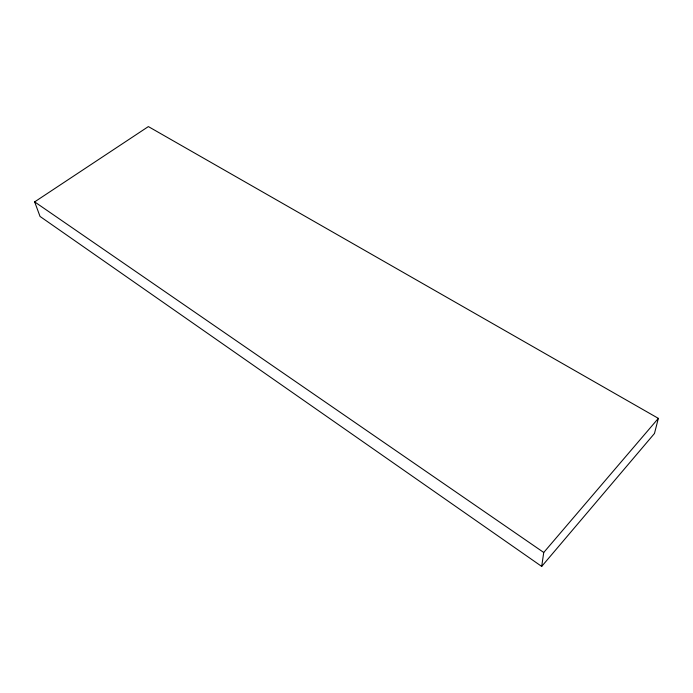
<?xml version="1.0" encoding="UTF-8"?>
<svg xmlns="http://www.w3.org/2000/svg" width="693" height="693" viewBox="0 0 693 693"><rect width="100%" height="100%" fill="white"/><g stroke="black" fill="none" stroke-linecap="round" stroke-linejoin="round"><path stroke-width="1.04" d="M541.692 566.415L543.745 552.477L658.35 418.364L148.371 126.585L34.65 201.88L40.038 216.441L541.692 566.415L654.469 433.48L658.35 418.364M34.65 201.88L543.745 552.477"/></g></svg>
